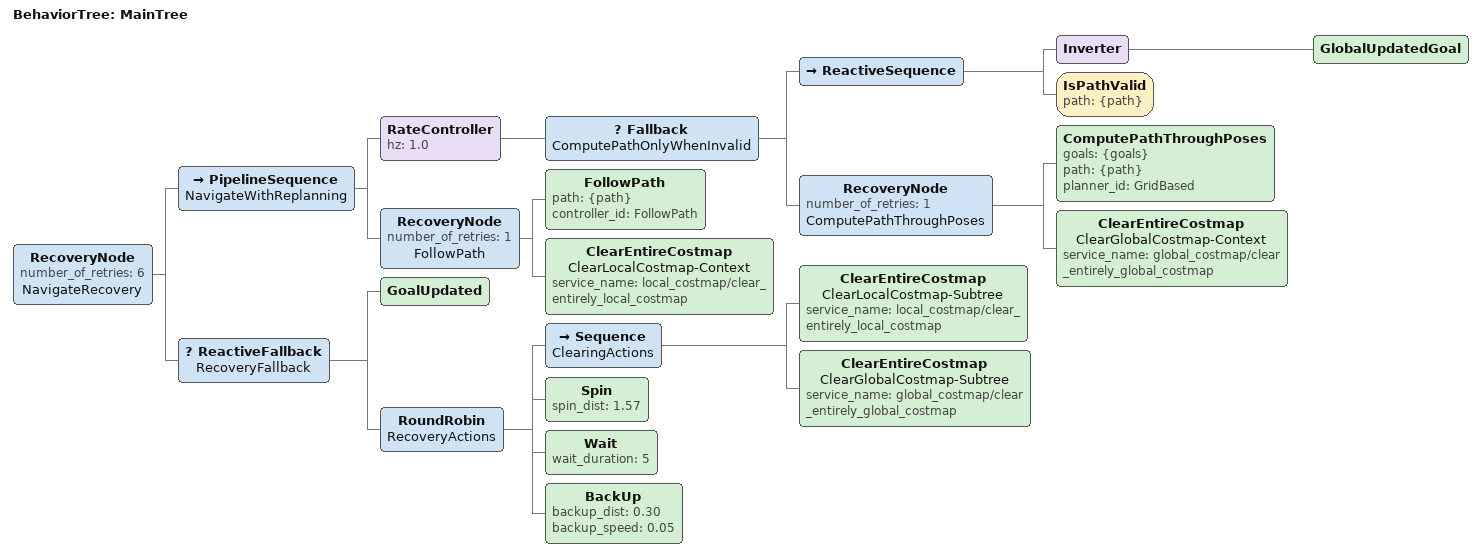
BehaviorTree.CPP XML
<root main_tree_to_execute="MainTree">
  <BehaviorTree ID="MainTree">
    <RecoveryNode number_of_retries="6" name="NavigateRecovery">
      <PipelineSequence name="NavigateWithReplanning">
        <RateController hz="1.0">
          <Fallback name="ComputePathOnlyWhenInvalid">
            <ReactiveSequence>
              <Inverter>
                <GlobalUpdatedGoal/>
              </Inverter>
              <IsPathValid path="{path}"/>
            </ReactiveSequence>
            <RecoveryNode number_of_retries="1" name="ComputePathThroughPoses">
              <ComputePathThroughPoses goals="{goals}" path="{path}" planner_id="GridBased"/>
              <ClearEntireCostmap name="ClearGlobalCostmap-Context" service_name="global_costmap/clear_entirely_global_costmap"/>
            </RecoveryNode>
          </Fallback>
        </RateController>
        <RecoveryNode number_of_retries="1" name="FollowPath">
          <FollowPath path="{path}" controller_id="FollowPath"/>
          <ClearEntireCostmap name="ClearLocalCostmap-Context" service_name="local_costmap/clear_entirely_local_costmap"/>
        </RecoveryNode>
      </PipelineSequence>
      <ReactiveFallback name="RecoveryFallback">
        <GoalUpdated/>
        <RoundRobin name="RecoveryActions">
          <Sequence name="ClearingActions">
            <ClearEntireCostmap name="ClearLocalCostmap-Subtree" service_name="local_costmap/clear_entirely_local_costmap"/>
            <ClearEntireCostmap name="ClearGlobalCostmap-Subtree" service_name="global_costmap/clear_entirely_global_costmap"/>
          </Sequence>
          <Spin spin_dist="1.57"/>
          <Wait wait_duration="5"/>
          <BackUp backup_dist="0.30" backup_speed="0.05"/>
        </RoundRobin>
      </ReactiveFallback>
    </RecoveryNode>
  </BehaviorTree>
</root>
